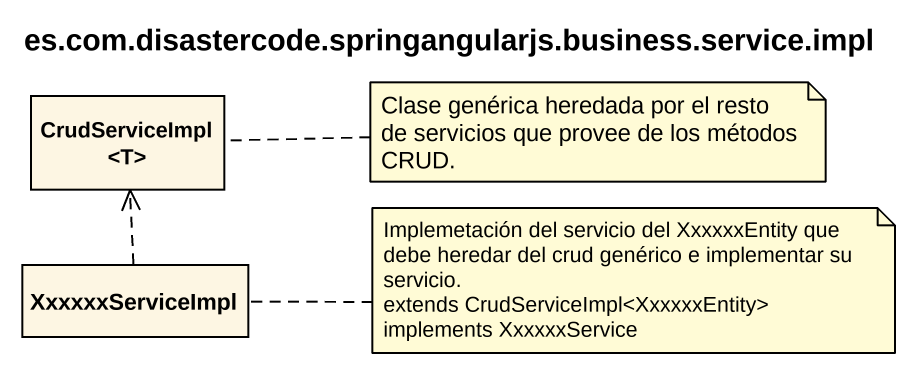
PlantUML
@startuml
title es.com.disastercode.springangularjs.business.service.impl
hide circle
hide empty members
class "CrudServiceImpl <T>" as CrudServiceImpl_T
class XxxxxxServiceImpl
XxxxxxServiceImpl .up.> CrudServiceImpl_T
note right of CrudServiceImpl_T : Clase genérica heredada por el resto de servicios que provee de los métodos CRUD.
note right of XxxxxxServiceImpl
  Implemetación del servicio del XxxxxxEntity que debe heredar del crud genérico e implementar su servicio.
  extends CrudServiceImpl<XxxxxxEntity> implements XxxxxxService
end note
@enduml
